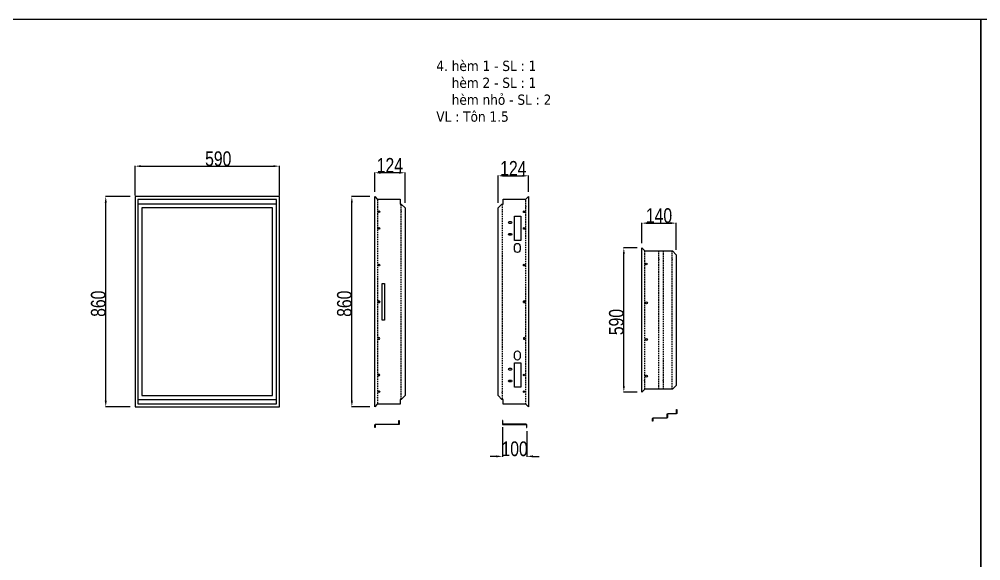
# Model space of a CAD drawing. Header units: inches. Extents: x 21 to 136330, y 8 to 58290.
# Drawn here: x 35356 to 39286, y 43071 to 45287 of the extents above; entities that cross this region are included whole.
import ezdxf
from ezdxf.enums import TextEntityAlignment as Align

# ---------------------------------------------------------------- set-up
doc = ezdxf.new("R2010")
doc.units = ezdxf.units.IN
doc.header["$MEASUREMENT"] = 0
doc.linetypes.add('HIDDEN', pattern=[9.525, 6.35, -3.175])
doc.layers.add('0 TĂNG CỨNG', color=7, linetype='Continuous', lineweight=15)
doc.layers.add('@.0.DM. NÉT ĐỨT', color=8, linetype='HIDDEN', lineweight=9)
doc.layers.add('@.0.DM. NÉT CHÍNH', color=7, linetype='Continuous')
doc.layers.add('@.DM. KÍCH THƯỚC', color=8, linetype='Continuous', transparency=0.2)
doc.layers.add('@.DM. KÍCH THƯỚC @ 1', color=8, linetype='Continuous', transparency=0.2)
doc.styles.add('ARIAL', font='arial.ttf')
doc.styles.add('Note Text (ISO)', font='tahoma.ttf')
doc.styles.add('roman', font='roman.shx', dxfattribs={"width": 0.8})
doc.styles.add('Tahoma (Input Text)', font='tahoma.ttf')
doc.dimstyles.new('Kích thước Duy Mạnh', dxfattribs={"dimtxt": 30, "dimasz": 25, "dimexe": 1.25, "dimexo": 20, "dimtad": 1, "dimdec": 1, "dimtxsty": 'roman', "dimcen": 2.5, "dimclrd": 8, "dimclre": 8, "dimclrt": 2, "dimadec": 0, "dimazin": 0, "dimtfac": 1, "dimtdec": 1, "dimtix": 1, "dimtmove": 0, "dimatfit": 3, "dimfxl": 1, "dimtfillclr": 1, "dimarcsym": 0})

# ---------------------------------------------------------------- blocks, each defined once
blk = doc.blocks.new('*D765')
at = {"layer": '@.DM. KÍCH THƯỚC', "color": 8, "lineweight": -2, "transparency": 16777216}
for p, q in [((36789.1, 44560.6), (36714.4, 44560.6)), ((36789.1, 43700.7), (36714.4, 43700.7))]:
    blk.add_line(p, q, dxfattribs=at)
at = {"layer": '@.DM. KÍCH THƯỚC', "lineweight": -2, "transparency": 16777216}
blk.add_line((36715.6, 43725.7), (36715.6, 44535.6), dxfattribs=at)
at = {"layer": '@.DM. KÍCH THƯỚC', "transparency": 16777216}
for points in [[(36711.5, 44535.6), (36719.8, 44535.6), (36715.6, 44560.6)], [(36711.5, 43725.7), (36719.8, 43725.7), (36715.6, 43700.7)]]:
    blk.add_solid(points, dxfattribs=at)
at = {"layer": 'Defpoints', "color": 0, "transparency": 16777216}
for p in [(36715.6, 44560.6), (36809.1, 44560.6), (36809.1, 43700.7)]:
    blk.add_point(p, dxfattribs=at)
at = {"layer": '@.DM. KÍCH THƯỚC', "color": 2, "transparency": 16777216, "insert": (36655, 44068.9), "char_height": 60, "attachment_point": 1, "rotation": 90, "style": 'roman'}
blk.add_mtext('860', dxfattribs=at)
blk = doc.blocks.new('*D791')
at = {"layer": '@.DM. KÍCH THƯỚC', "color": 8, "lineweight": -2, "transparency": 16777216}
for p, q in [((37881, 44350.6), (37825.9, 44350.6)), ((37881, 43760.7), (37825.9, 43760.7))]:
    blk.add_line(p, q, dxfattribs=at)
at = {"layer": '@.DM. KÍCH THƯỚC', "lineweight": -2, "transparency": 16777216}
blk.add_line((37827.2, 43785.7), (37827.2, 44325.6), dxfattribs=at)
at = {"layer": '@.DM. KÍCH THƯỚC', "transparency": 16777216}
for points in [[(37823, 44325.6), (37831.3, 44325.6), (37827.2, 44350.6)], [(37823, 43785.7), (37831.3, 43785.7), (37827.2, 43760.7)]]:
    blk.add_solid(points, dxfattribs=at)
at = {"layer": 'Defpoints', "color": 0, "transparency": 16777216}
for p in [(37827.2, 44350.6), (37901, 44350.6), (37901, 43760.7)]:
    blk.add_point(p, dxfattribs=at)
at = {"layer": '@.DM. KÍCH THƯỚC', "color": 2, "transparency": 16777216, "insert": (37766.5, 43993.9), "char_height": 60, "attachment_point": 1, "rotation": 90, "style": 'roman'}
blk.add_mtext('590', dxfattribs=at)
blk = doc.blocks.new('*U272')
at = {"layer": '@.0.DM. NÉT CHÍNH', "color": 0}
blk.add_circle((0, 0), 3.5, dxfattribs=at)
blk = doc.blocks.new('*U273')
at = {"layer": '@.0.DM. NÉT CHÍNH', "color": 0, "linetype": 'ByBlock', "lineweight": -2, "transparency": 16777216}
for p in [(0, 300), (0, 150), (0, 0)]:
    blk.add_blockref('*U272', p, dxfattribs=at)
blk = doc.blocks.new('*U274')
at = {"layer": '@.0.DM. NÉT CHÍNH', "color": 0}
blk.add_circle((0, 0), 3.5, dxfattribs=at)
blk = doc.blocks.new('*U275')
at = {"layer": '@.0.DM. NÉT CHÍNH', "color": 0, "linetype": 'ByBlock', "lineweight": -2, "transparency": 16777216}
for p in [(0, 300), (0, 150), (0, 0)]:
    blk.add_blockref('*U274', p, dxfattribs=at)
blk = doc.blocks.new('*U276')
at = {"layer": '@.0.DM. NÉT CHÍNH', "color": 0}
blk.add_circle((0, 0), 3.5, dxfattribs=at)
blk = doc.blocks.new('*U277')
at = {"layer": '@.0.DM. NÉT CHÍNH', "color": 0, "linetype": 'ByBlock', "lineweight": -2, "transparency": 16777216}
for p in [(0, 150), (0, 0)]:
    blk.add_blockref('*U276', p, dxfattribs=at)
blk = doc.blocks.new('*U278')
at = {"layer": '@.0.DM. NÉT CHÍNH', "color": 0}
blk.add_circle((0, 0), 3.5, dxfattribs=at)
blk = doc.blocks.new('*U279')
at = {"layer": '@.0.DM. NÉT CHÍNH', "color": 0, "linetype": 'ByBlock', "lineweight": -2, "transparency": 16777216}
for p in [(0, 150), (0, 0)]:
    blk.add_blockref('*U278', p, dxfattribs=at)
blk = doc.blocks.new('*U280')
at = {"layer": '@.0.DM. NÉT CHÍNH', "color": 0}
blk.add_circle((0, 0), 3.5, dxfattribs=at)
blk = doc.blocks.new('*U281')
at = {"layer": '@.0.DM. NÉT CHÍNH', "color": 0, "linetype": 'ByBlock', "lineweight": -2, "transparency": 16777216}
for p in [(0, 300), (0, 150), (0, 0)]:
    blk.add_blockref('*U280', p, dxfattribs=at)
blk = doc.blocks.new('*D792')
at = {"layer": '@.DM. KÍCH THƯỚC', "color": 8, "lineweight": -2, "transparency": 16777216}
for p, q in [((36809.1, 44580.6), (36809.1, 44659.5)), ((36932.9, 44534.6), (36932.9, 44659.5))]:
    blk.add_line(p, q, dxfattribs=at)
at = {"layer": '@.DM. KÍCH THƯỚC', "lineweight": -2, "transparency": 16777216}
blk.add_line((36907.9, 44658.2), (36834.1, 44658.2), dxfattribs=at)
at = {"layer": '@.DM. KÍCH THƯỚC', "transparency": 16777216}
for points in [[(36834.1, 44662.4), (36834.1, 44654.1), (36809.1, 44658.2)], [(36907.9, 44662.4), (36907.9, 44654.1), (36932.9, 44658.2)]]:
    blk.add_solid(points, dxfattribs=at)
at = {"layer": 'Defpoints', "color": 0, "transparency": 16777216}
for p in [(36809.1, 44658.2), (36809.1, 44560.6), (36932.9, 44514.6)]:
    blk.add_point(p, dxfattribs=at)
at = {"layer": '@.DM. KÍCH THƯỚC', "color": 2, "transparency": 16777216, "insert": (36871, 44688.9), "char_height": 60, "attachment_point": 5, "style": 'roman'}
blk.add_mtext('124', dxfattribs=at)
blk = doc.blocks.new('*D793')
at = {"layer": '@.DM. KÍCH THƯỚC', "color": 8, "lineweight": -2, "transparency": 16777216}
for p, q in [((37313.6, 44534.6), (37313.6, 44647)), ((37437.4, 44580.6), (37437.4, 44647))]:
    blk.add_line(p, q, dxfattribs=at)
at = {"layer": '@.DM. KÍCH THƯỚC', "lineweight": -2, "transparency": 16777216}
blk.add_line((37338.6, 44645.8), (37412.4, 44645.8), dxfattribs=at)
at = {"layer": '@.DM. KÍCH THƯỚC', "transparency": 16777216}
for points in [[(37338.6, 44649.9), (37338.6, 44641.6), (37313.6, 44645.8)], [(37412.4, 44649.9), (37412.4, 44641.6), (37437.4, 44645.8)]]:
    blk.add_solid(points, dxfattribs=at)
at = {"layer": 'Defpoints', "color": 0, "transparency": 16777216}
for p in [(37437.4, 44645.8), (37437.4, 44560.6), (37313.6, 44514.6)]:
    blk.add_point(p, dxfattribs=at)
at = {"layer": '@.DM. KÍCH THƯỚC', "color": 2, "transparency": 16777216, "insert": (37375.5, 44676.4), "char_height": 60, "attachment_point": 5, "style": 'roman'}
blk.add_mtext('124', dxfattribs=at)
blk = doc.blocks.new('*D794')
at = {"layer": '@.DM. KÍCH THƯỚC', "color": 8, "lineweight": -2, "transparency": 16777216}
for p, q in [((37901, 44370.6), (37901, 44453.5)), ((38041.1, 44343.1), (38041.1, 44453.5))]:
    blk.add_line(p, q, dxfattribs=at)
at = {"layer": '@.DM. KÍCH THƯỚC', "lineweight": -2, "transparency": 16777216}
blk.add_line((37926, 44452.2), (38016.1, 44452.2), dxfattribs=at)
at = {"layer": '@.DM. KÍCH THƯỚC', "transparency": 16777216}
for points in [[(37926, 44456.4), (37926, 44448), (37901, 44452.2)], [(38016.1, 44456.4), (38016.1, 44448), (38041.1, 44452.2)]]:
    blk.add_solid(points, dxfattribs=at)
at = {"layer": 'Defpoints', "color": 0, "transparency": 16777216}
for p in [(38041.1, 44452.2), (37901, 44350.6), (38041.1, 44323.1)]:
    blk.add_point(p, dxfattribs=at)
at = {"layer": '@.DM. KÍCH THƯỚC', "color": 2, "transparency": 16777216, "insert": (37971, 44482.8), "char_height": 60, "attachment_point": 5, "style": 'roman'}
blk.add_mtext('140', dxfattribs=at)
blk = doc.blocks.new('*D795')
at = {"layer": '@.DM. KÍCH THƯỚC', "color": 8, "lineweight": -2, "transparency": 16777216}
for p, q in [((37330.8, 43618.1), (37330.8, 43496.7)), ((37430.8, 43601.4), (37430.8, 43496.7))]:
    blk.add_line(p, q, dxfattribs=at)
at = {"layer": '@.DM. KÍCH THƯỚC', "lineweight": -2, "transparency": 16777216}
for p, q in [((37305.8, 43498), (37280.8, 43498)), ((37455.8, 43498), (37480.8, 43498))]:
    blk.add_line(p, q, dxfattribs=at)
at = {"layer": '@.DM. KÍCH THƯỚC', "transparency": 16777216}
for points in [[(37305.8, 43502.1), (37305.8, 43493.8), (37330.8, 43498)], [(37455.8, 43502.1), (37455.8, 43493.8), (37430.8, 43498)]]:
    blk.add_solid(points, dxfattribs=at)
at = {"layer": 'Defpoints', "color": 0, "transparency": 16777216}
for p in [(37330.8, 43638.1), (37430.8, 43621.4), (37430.8, 43498)]:
    blk.add_point(p, dxfattribs=at)
at = {"layer": '@.DM. KÍCH THƯỚC', "color": 2, "transparency": 16777216, "insert": (37380.8, 43528.6), "char_height": 60, "attachment_point": 5, "style": 'roman'}
blk.add_mtext('100', dxfattribs=at)
blk = doc.blocks.new('*D798')
at = {"layer": '@.DM. KÍCH THƯỚC', "color": 8, "lineweight": -2, "transparency": 16777216}
for p, q in [((35809.5, 44560.6), (35708.6, 44560.6)), ((35809.5, 43700.7), (35708.6, 43700.7))]:
    blk.add_line(p, q, dxfattribs=at)
at = {"layer": '@.DM. KÍCH THƯỚC', "lineweight": -2, "transparency": 16777216}
blk.add_line((35709.9, 43725.7), (35709.9, 44535.6), dxfattribs=at)
at = {"layer": '@.DM. KÍCH THƯỚC', "transparency": 16777216}
for points in [[(35705.7, 44535.6), (35714.1, 44535.6), (35709.9, 44560.6)], [(35705.7, 43725.7), (35714.1, 43725.7), (35709.9, 43700.7)]]:
    blk.add_solid(points, dxfattribs=at)
at = {"layer": 'Defpoints', "color": 0, "transparency": 16777216}
for p in [(35709.9, 44560.6), (35829.5, 44560.6), (35829.5, 43700.7)]:
    blk.add_point(p, dxfattribs=at)
at = {"layer": '@.DM. KÍCH THƯỚC', "color": 2, "transparency": 16777216, "insert": (35649.3, 44068.9), "char_height": 60, "attachment_point": 1, "rotation": 90, "style": 'roman'}
blk.add_mtext('860', dxfattribs=at)
blk = doc.blocks.new('*D799')
at = {"layer": '@.DM. KÍCH THƯỚC', "color": 8, "lineweight": -2, "transparency": 16777216}
for p, q in [((35829.6, 44565.6), (35829.6, 44686.5)), ((36419.4, 44565.6), (36419.4, 44686.5))]:
    blk.add_line(p, q, dxfattribs=at)
at = {"layer": '@.DM. KÍCH THƯỚC', "lineweight": -2, "transparency": 16777216}
blk.add_line((35854.6, 44685.3), (36394.4, 44685.3), dxfattribs=at)
at = {"layer": '@.DM. KÍCH THƯỚC', "transparency": 16777216}
for points in [[(35854.6, 44689.4), (35854.6, 44681.1), (35829.6, 44685.3)], [(36394.4, 44689.4), (36394.4, 44681.1), (36419.4, 44685.3)]]:
    blk.add_solid(points, dxfattribs=at)
at = {"layer": 'Defpoints', "color": 0, "transparency": 16777216}
for p in [(36419.4, 44685.3), (35829.6, 44545.6), (36419.4, 44545.6)]:
    blk.add_point(p, dxfattribs=at)
at = {"layer": '@.DM. KÍCH THƯỚC', "color": 2, "transparency": 16777216, "insert": (36116.1, 44745.9), "char_height": 60, "attachment_point": 1, "style": 'roman'}
blk.add_mtext('590', dxfattribs=at)
blk = doc.blocks.new('KHUNG KT1')
at = {"color": 7}
blk.add_lwpolyline([(0, 0), (7128, 0), (7128, -5040), (0, -5040)], close=True, dxfattribs=at)
at = {"color": 1, "style": 'Tahoma (Input Text)', "flags": 8}
for tag, p in [('#01', (328.9, -4851.1)), ('#03', (1514.7, -4846.3)), ('#05', (2819, -4851.1)), ('#07', (4424, -4851.1)), ('#09', (5172.9, -4851.1)), ('#02', (189.8, -4995.1)), ('#04', (1755.3, -4995.1)), ('#06', (2727.8, -4995.1)), ('#08', (4382.7, -4995.1)), ('#10', (5172.9, -4995.1))]:
    blk.add_attdef(tag, p, '', height=60, dxfattribs=at)
blk.add_attdef('#11', text='', height=60, dxfattribs=at).set_placement((6996, -4961.6), align=Align.CENTER)
at = {"layer": '0 TĂNG CỨNG', "color": 1, "style": 'ARIAL'}
blk.add_attdef('#12', (852.8, -4987.6), '', height=60, dxfattribs=at)

msp = doc.modelspace()

# ---------------------------------------------------------------- linework, layer by layer
at = {"layer": '@.0.DM. NÉT CHÍNH', "color": 1}
for p, q in [((36819.8114, 44522.1248), (36819.8114, 44520.6248)), ((36917.2043, 44501.7465), (36917.2043, 44500.2465)), ((37329.2936, 44502.6561), (37329.2936, 44501.1561)), ((37426.6866, 44520.9025), (37426.6866, 44519.4025)), ((37911.6845, 44304.6794), (37911.6845, 44303.1794)), ((37970.5775, 44304.1834), (37970.5775, 44302.6834)), ((37987.9704, 44304.4314), (37987.9704, 44302.9314)), ((38025.3633, 44304.6794), (38025.3633, 44303.1794)), ((37911.6845, 43806.5664), (37911.6845, 43808.0664)), ((37970.5775, 43807.0624), (37970.5775, 43808.5624)), ((37987.9704, 43806.8144), (37987.9704, 43808.3144)), ((38025.3633, 43806.5664), (38025.3633, 43808.0664)), ((36819.8114, 43739.121), (36819.8114, 43740.621)), ((36917.2043, 43759.4992), (36917.2043, 43760.9992)), ((37329.2936, 43758.5896), (37329.2936, 43760.0896)), ((37426.6866, 43740.3432), (37426.6866, 43741.8432))]:
    msp.add_line(p, q, dxfattribs=at)
at = {"layer": '@.0.DM. NÉT CHÍNH'}
for p, q in [((36831.0429, 43629.6093), (36831.0429, 43629.68)), ((37409.2701, 43629.6093), (37409.2701, 43629.68)), ((37965.6696, 43655.4207), (37965.6696, 43655.4914))]:
    msp.add_line(p, q, dxfattribs=at)
for points in [[(35829.5115, 43700.6229), (36419.5115, 43700.6229), (36419.5115, 44560.5596), (35829.5115, 44560.5596)], [(35841.5115, 43712.6229), (36407.5115, 43712.6229), (36407.5115, 44548.5596), (35841.5115, 44548.5596)], [(35841.5115, 43731.1229), (36407.5115, 43731.1229), (36407.5115, 44530.1229), (35841.5115, 44530.1229)], [(36917.4715, 43731.1936), (36912.5079, 43731.1936), (36912.5079, 43711.1229), (36819.5442, 43711.1229), (36809.115, 43700.6936), (36809.115, 44560.5522), (36819.5442, 44550.1229), (36912.5079, 44550.1229), (36912.5079, 44530.0522), (36917.4715, 44530.0522), (36932.9008, 44514.6229), (36932.9008, 43746.6229)], [(37329.0265, 44530.0522), (37333.9901, 44530.0522), (37333.9901, 44550.1229), (37426.9537, 44550.1229), (37437.383, 44560.5522), (37437.383, 43700.6936), (37426.9537, 43711.1229), (37333.9901, 43711.1229), (37333.9901, 43731.1936), (37329.0265, 43731.1936), (37313.5972, 43746.6229), (37313.5972, 44514.6229)], [(35857.0115, 43746.6229), (36392.0115, 43746.6229), (36392.0115, 44514.6229), (35857.0115, 44514.6229)], [(38041.0598, 44323.1229), (38041.0598, 43788.1229), (38025.6305, 43772.6936), (37972.2739, 43772.6936), (37968.881, 43772.8229), (37913.1174, 43772.8229), (37900.9881, 43760.6936), (37900.9881, 44350.5522), (37913.1174, 44338.4229), (37968.881, 44338.4229), (37972.2739, 44338.5522), (38025.6305, 44338.5522)]]:
    msp.add_lwpolyline(points, close=True, dxfattribs=at)
at = {"layer": '@.0.DM. NÉT CHÍNH', "color": 2}
for points in [[(37365.4901, 44450.8729), (37359.4901, 44450.8729, -1), (37359.4901, 44458.8729), (37365.4901, 44458.8729, -1)], [(37365.4901, 44402.3729), (37359.4901, 44402.3729, -1), (37359.4901, 44410.3729), (37365.4901, 44410.3729, -1)], [(37402.9901, 44358.1229), (37402.9901, 44343.1229, -1), (37380.9901, 44343.1229), (37380.9901, 44358.1229, -1)], [(37402.9901, 43918.1229), (37402.9901, 43903.1229, -1), (37380.9901, 43903.1229), (37380.9901, 43918.1229, -1)], [(37365.4901, 43850.8729), (37359.4901, 43850.8729, -1), (37359.4901, 43858.8729), (37365.4901, 43858.8729, -1)], [(37365.4901, 43802.3729), (37359.4901, 43802.3729, -1), (37359.4901, 43810.3729), (37365.4901, 43810.3729, -1)]]:
    msp.add_lwpolyline(points, format="xyb", close=True, dxfattribs=at)
for points in [[(37380.9901, 44480.6229), (37405.9901, 44480.6229), (37405.9901, 44380.6229), (37380.9901, 44380.6229)], [(36849.5079, 44055.6229), (36839.5079, 44055.6229), (36839.5079, 44205.6229), (36849.5079, 44205.6229)], [(37380.9901, 43880.6229), (37405.9901, 43880.6229), (37405.9901, 43780.6229), (37380.9901, 43780.6229)]]:
    msp.add_lwpolyline(points, close=True, dxfattribs=at)
at = {"layer": '@.0.DM. NÉT CHÍNH'}
for points in [[(37944.1696, 43652.4207, -0.414213562), (37947.1696, 43655.4207), (38002.6696, 43655.4207, 0.414213562), (38004.1696, 43656.9207), (38004.1696, 43670.9207, -0.414213562), (38007.1696, 43673.9207), (38041.1696, 43673.9207, 0.414213562), (38042.6696, 43675.4207), (38042.6696, 43689.4207), (38044.1696, 43689.4207), (38044.1696, 43675.4207, -0.414213562), (38041.1696, 43672.4207), (38007.1696, 43672.4207, 0.414213562), (38005.6696, 43670.9207), (38005.6696, 43656.9207, -0.414213562), (38002.6696, 43653.9207), (37947.1696, 43653.9207, 0.414213562), (37945.6696, 43652.4207), (37945.6696, 43641.9207), (37944.1696, 43641.9207), (37944.1696, 43652.4207), (37944.1696, 43652.4914), (37944.1704, 43652.4914)], [(36809.5429, 43626.6093, -0.414213562), (36812.5429, 43629.6093), (36906.5429, 43629.6093, 0.414213562), (36908.0429, 43631.1093), (36908.0429, 43645.1093), (36909.5429, 43645.1093), (36909.5429, 43631.1093, -0.414213562), (36906.5429, 43628.1093), (36812.5429, 43628.1093, 0.414213562), (36811.0429, 43626.6093), (36811.0429, 43616.1093), (36809.5429, 43616.1093), (36809.5429, 43626.6093), (36809.5429, 43626.68), (36809.5437, 43626.68)], [(37430.7701, 43626.6093, 0.414213562), (37427.7701, 43629.6093), (37333.7701, 43629.6093, -0.414213562), (37332.2701, 43631.1093), (37332.2701, 43645.1093), (37330.7701, 43645.1093), (37330.7701, 43631.1093, 0.414213562), (37333.7701, 43628.1093), (37427.7701, 43628.1093, -0.414213562), (37429.2701, 43626.6093), (37429.2701, 43616.1093), (37430.7701, 43616.1093), (37430.7701, 43626.6093), (37430.7701, 43626.68), (37430.7693, 43626.68)]]:
    msp.add_lwpolyline(points, format="xyb", dxfattribs=at)
at = {"layer": '@.0.DM. NÉT CHÍNH', "color": 2}
for centre in [(36826.5079, 44498.5522), (37419.9901, 44498.5522), (37419.9901, 44430.6229), (37419.9901, 43830.6229), (36826.5079, 43762.6936), (37419.9901, 43762.6936)]:
    msp.add_circle(centre, 3.5, dxfattribs=at)
at = {"layer": '@.0.DM. NÉT CHÍNH'}
for centre in [(37918.381, 44285.1229), (36826.5079, 44130.6229), (37419.9901, 44130.6229), (37919.9768, 43826.0591)]:
    msp.add_circle(centre, 3.5, dxfattribs=at)
for centre, start, end in [((36812.5429, 43626.68), 90, 180), ((37427.7701, 43626.68), 0, 90)]:
    msp.add_arc(centre, 3, start, end, dxfattribs=at)
for points in [[(36812.1706, 43629.5856), (36812.2921, 43629.6479), (36812.4174, 43629.68), (36812.5429, 43629.68), (36831.0429, 43629.68), (36849.5429, 43629.68), (36868.0429, 43629.68), (36868.5429, 43629.68), (36869.0429, 43629.68), (36869.5429, 43629.68), (36870.5429, 43629.68), (36871.5429, 43629.68), (36872.5429, 43629.68)], [(37428.1424, 43629.5856), (37428.0209, 43629.6479), (37427.8956, 43629.68), (37427.7701, 43629.68), (37409.2701, 43629.68), (37390.7701, 43629.68), (37372.2701, 43629.68), (37371.7701, 43629.68), (37371.2701, 43629.68), (37370.7701, 43629.68), (37369.7701, 43629.68), (37368.7701, 43629.68), (37367.7701, 43629.68)]]:
    msp.add_open_spline(points, degree=3, knots=[0, 0, 0, 0, 0.250871339, 0.250871339, 0.250871339, 1.250871339, 1.250871339, 1.250871339, 2.250871339, 2.250871339, 2.250871339, 3.250871339, 3.250871339, 3.250871339, 3.250871339], dxfattribs=at)
at = {"layer": '@.0.DM. NÉT ĐỨT'}
for p, q in [((36819.8114, 44550.2162), (36819.8114, 43711.0295)), ((36917.2043, 43731.1936), (36917.2043, 44530.0522)), ((37329.2936, 44530.0522), (37329.2936, 43731.1936)), ((37426.6866, 43711.0295), (37426.6866, 44550.2162)), ((37911.6845, 44338.4229), (37911.6845, 43772.8229)), ((37970.5775, 43772.7582), (37970.5775, 44338.4875)), ((37987.9704, 44338.5522), (37987.9704, 43772.6936)), ((38025.3633, 43772.6936), (38025.3633, 44338.5522))]:
    msp.add_line(p, q, dxfattribs=at)

# ---------------------------------------------------------------- block references
at = {"layer": '0 TĂNG CỨNG', "color": 1, "xscale": 0.8792977987369557, "yscale": 0.8792977987369557, "zscale": 0.8792977987369557}
for p in [(33018.2265, 45286.5478), (39285.8612, 45286.5478)]:
    msp.add_blockref('KHUNG KT1', p, dxfattribs=at)
at = {"layer": '@.0.DM. NÉT CHÍNH', "color": 1}
for name, p in [('*U273', (36826.5079, 44130.6229)), ('*U277', (37419.9901, 44130.6229)), ('*U281', (37919.9768, 43826.0591))]:
    msp.add_blockref(name, p, dxfattribs=at)
at = {"layer": '@.0.DM. NÉT CHÍNH', "color": 1, "xscale": -1, "rotation": 180}
for name, p in [('*U275', (36826.5079, 44130.6229)), ('*U279', (37419.9901, 44130.6229))]:
    msp.add_blockref(name, p, dxfattribs=at)

# ---------------------------------------------------------------- texts
at = {"layer": '@.0.DM. NÉT CHÍNH', "color": 2, "insert": (37060.7651, 45116.66), "char_height": 41.999999, "width": 551.411705, "attachment_point": 1, "line_spacing_factor": 0.987884, "style": 'Note Text (ISO)'}
msp.add_mtext('\\fTahoma|b0|i0;4. hèm 1 - SL : 1\\P\\fTahoma|b0|i0;    hèm 2 - SL : 1\\P\\fTahoma|b0|i0;    hèm nhỏ - SL : 2\\P\\fTahoma|b0|i0;VL : Tôn 1.5\\P', dxfattribs=at)

# ---------------------------------------------------------------- dimensions: what is measured, and where the dimension line sits
at = {"layer": '@.DM. KÍCH THƯỚC @ 1', "color": 0}
for base, p1, p2, angle, picture, middle in [((36419.4408, 44685.2808), (35829.5822, 44545.6229), (36419.4408, 44545.6229), 180, '*D799', (36177.8346, 44685.2808)), ((35709.8947, 44560.5596), (35829.5115, 43700.6936), (35829.5115, 44560.5596), 90, '*D798', (35709.8947, 44130.6266)), ((36715.6423, 44560.5522), (36809.115, 43700.6936), (36809.115, 44560.5522), 90, '*D765', (36715.6423, 44130.6229)), ((37827.1511, 44350.5522), (37900.9881, 43760.6936), (37900.9881, 44350.5522), 270, '*D791', (37827.1511, 44055.6229))]:
    dim = msp.add_linear_dim(base=base, p1=p1, p2=p2, angle=angle, dimstyle='Kích thước Duy Mạnh', override={"dimscale": 1, "dimtxt": 60, "dimdec": 0, "dimclrd": 256, "dimtdec": 0, "dimtix": 1, "dimtofl": 0, "dimtmove": 0, "dimatfit": 1}, dxfattribs=at)
    dim.commit()
    dim.dimension.update_dxf_attribs({"geometry": picture, "text_midpoint": middle, "dimtype": 128})
for base, p1, p2, picture, middle in [((36809.115, 44658.2378), (36932.9008, 44514.6229), (36809.115, 44560.5522), '*D792', (36871.0079, 44688.8628)), ((37437.383, 44645.7583), (37313.5972, 44514.6229), (37437.383, 44560.5522), '*D793', (37375.4901, 44676.3833)), ((38041.0598, 44452.2095), (37900.9881, 44350.5522), (38041.0598, 44323.1229), '*D794', (37971.0239, 44482.8345)), ((37430.7701, 43497.9675), (37330.7701, 43638.1093), (37430.7701, 43621.3593), '*D795', (37380.7701, 43528.5925))]:
    dim = msp.add_linear_dim(base=base, p1=p1, p2=p2, dimstyle='Kích thước Duy Mạnh', override={"dimscale": 1, "dimtxt": 60, "dimdec": 0, "dimclrd": 256, "dimtdec": 0, "dimtix": 1, "dimtofl": 0, "dimtmove": 0, "dimatfit": 1}, dxfattribs=at)
    dim.commit()
    dim.dimension.update_dxf_attribs({"geometry": picture, "text_midpoint": middle})

doc.saveas('drawing.dxf')
